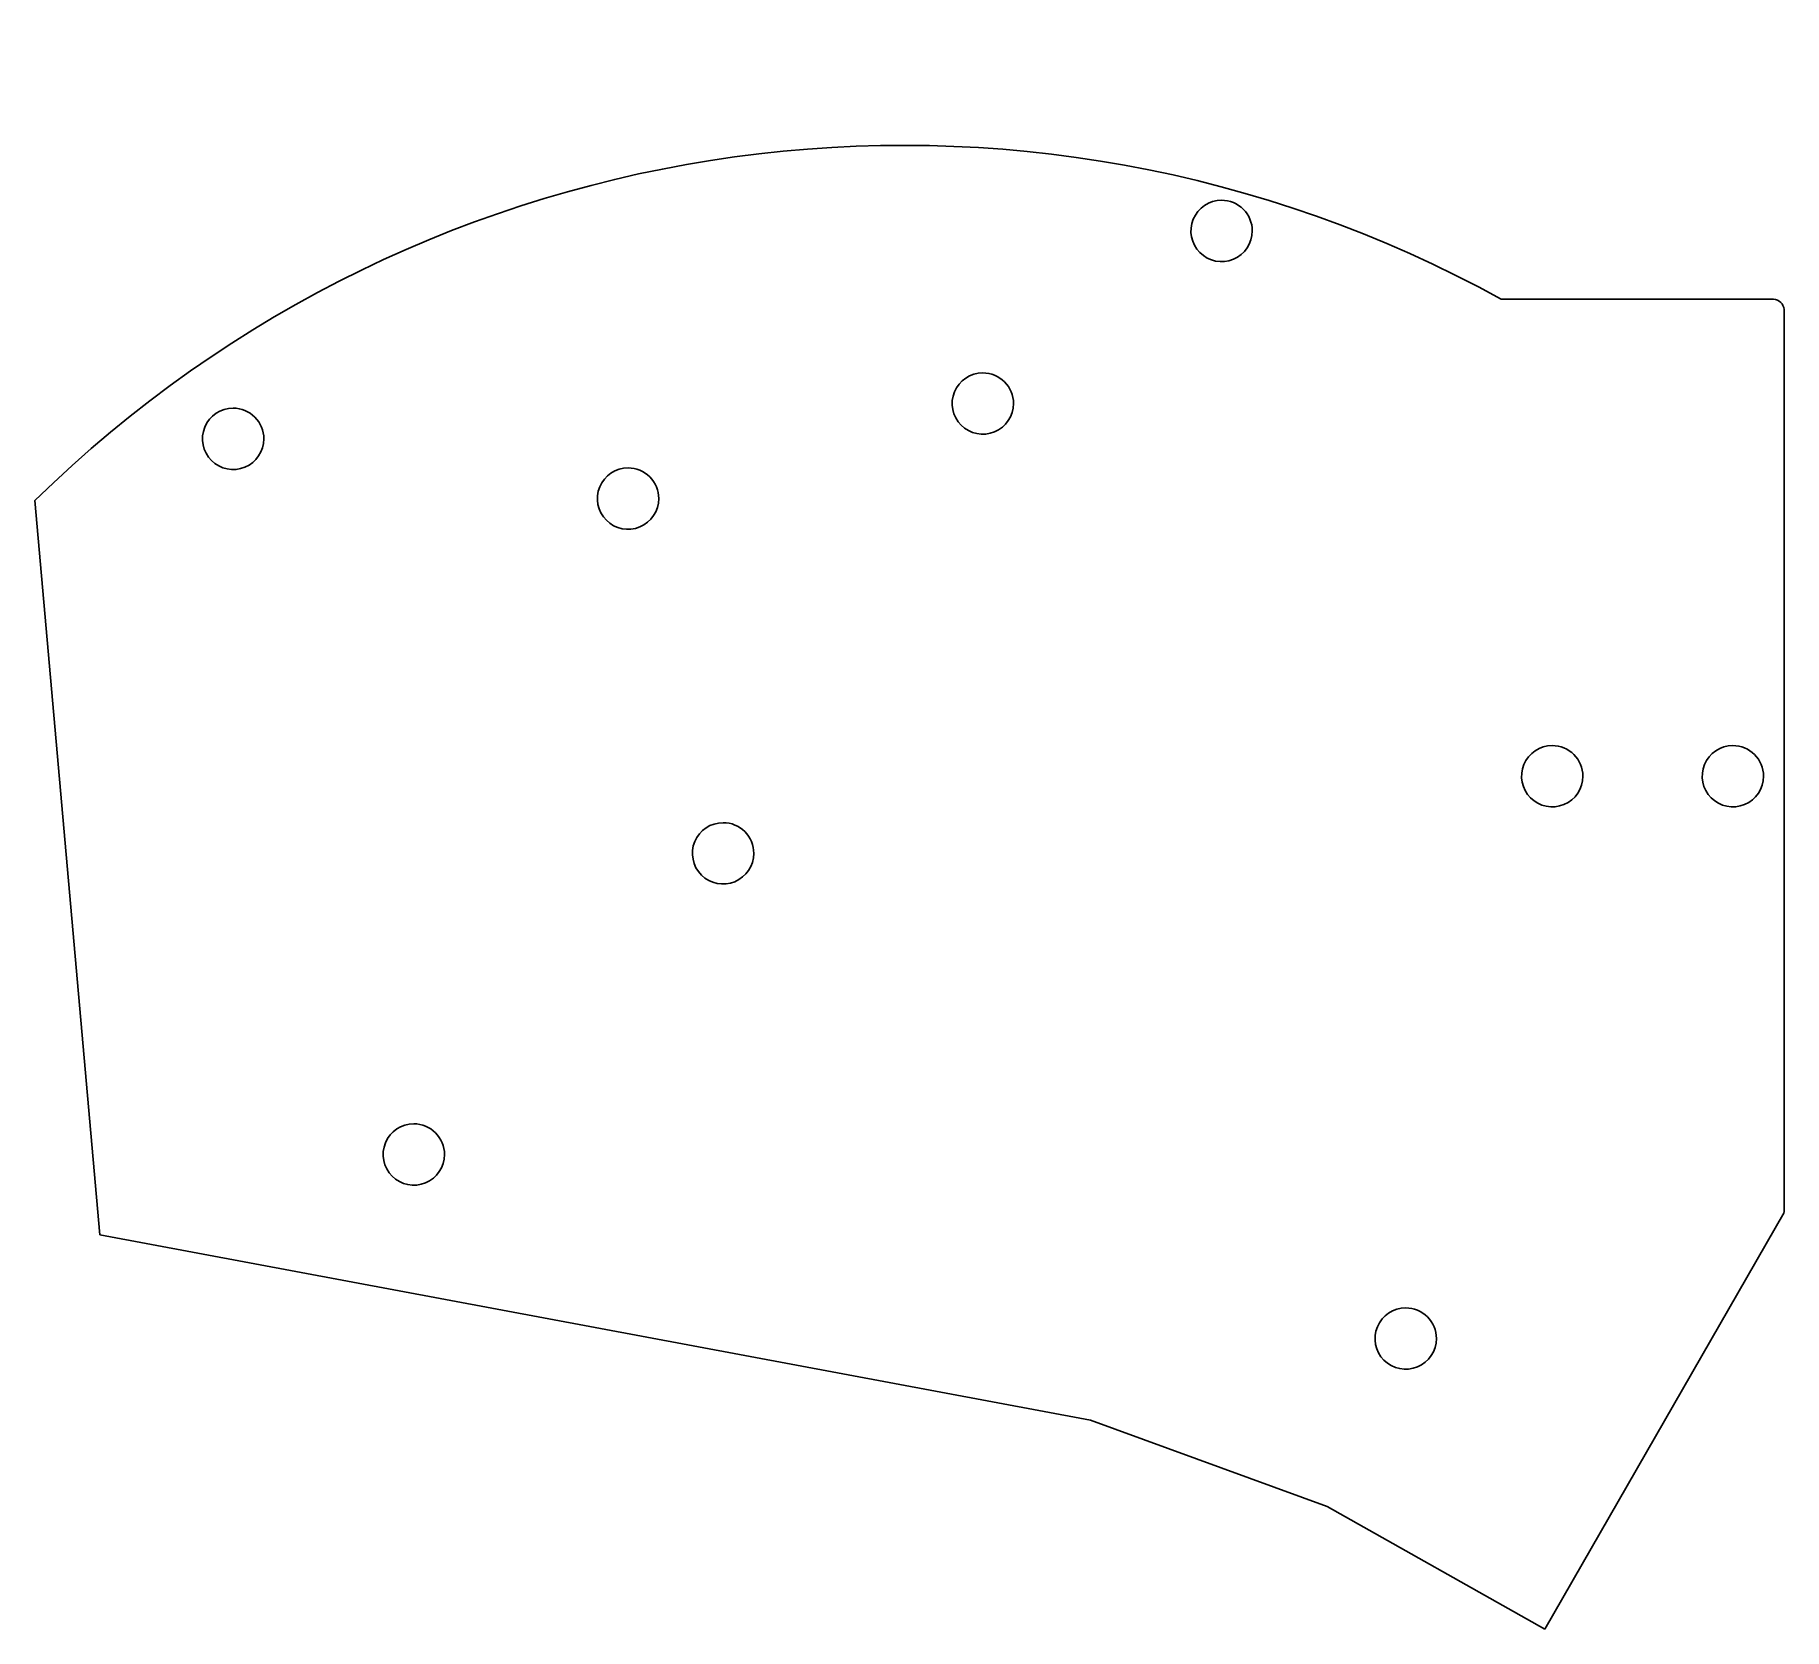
# Model space of a CAD drawing. Extents: x 138 to 266, y -208 to -91.
import ezdxf

# ---------------------------------------------------------------- set-up
doc = ezdxf.new("R2010")
doc.units = 0
doc.layers.add('layout', color=7, linetype='CONTINUOUS')

msp = doc.modelspace()

# ---------------------------------------------------------------- linework, layer by layer
at = {"layer": 'layout', "color": 7}
for points in [[(225.160152, -103.208947)], [(207.645132, -115.871171)], [(152.660103, -118.458957)], [(181.62233, -122.84396)], [(249.410168, -143.208974)], [(262.660177, -143.208974)], [(188.595135, -148.86677)], [(165.910112, -170.958993)], [(238.660161, -184.459002)]]:
    msp.add_lwpolyline(points, close=True, dxfattribs=at)
at = {"layer": 'layout', "color": 2}
for points in [[(265.649359, -110.458952), (245.660165, -110.458952)], [(266.410179, -113.229864), (266.410179, -111.224262)], [(266.410179, -112.701153), (266.410179, -151.95898)], [(138.124353, -125.240912), (142.875706, -179.106688)], [(266.410179, -177.441767), (266.410179, -151.268999)], [(248.870168, -208.019018), (266.410179, -177.458997)], [(142.875706, -179.106688), (215.540145, -192.699007)], [(215.540145, -192.699007), (232.900157, -199.029011)], [(232.900157, -199.029011), (248.870168, -208.019018)]]:
    msp.add_lwpolyline(points, dxfattribs=at)
for points in [[(245.660165, -110.458952), (210.486553, -91.082865), (166.765255, -97.09283), (138.124353, -125.240912)], [(266.410189, -111.224262), (266.377388, -110.817643), (266.055779, -110.49414), (265.649359, -110.458952)]]:
    msp.add_open_spline(points, degree=3, dxfattribs=at)
at = {"layer": 'layout', "color": 7}
for points in [[(225.160152, -103.208947), (224.250111, -103.208947), (223.429679, -103.757142), (223.081421, -104.59791)], [(226.751143, -103.867957), (226.329186, -103.446), (225.756889, -103.208947), (225.160152, -103.208947)], [(227.410153, -105.458948), (227.410153, -104.862211), (227.1731, -104.289914), (226.751143, -103.867957)], [(223.081421, -104.59791), (222.733164, -105.438678), (222.925664, -106.406444), (223.56916, -107.04994)], [(226.02119, -107.537679), (226.861958, -107.189421), (227.410153, -106.368989), (227.410153, -105.458948)], [(223.56916, -107.04994), (224.212656, -107.693436), (225.180422, -107.885936), (226.02119, -107.537679)], [(207.645132, -115.871171), (206.735091, -115.871171), (205.914659, -116.419367), (205.566401, -117.260135)], [(209.236123, -116.530182), (208.814166, -116.108225), (208.241869, -115.871171), (207.645132, -115.871171)], [(209.895133, -118.121173), (209.895133, -117.524436), (209.65808, -116.952139), (209.236123, -116.530182)], [(205.566401, -117.260135), (205.218144, -118.100903), (205.410645, -119.068668), (206.05414, -119.712164)], [(152.660103, -118.458957), (151.750062, -118.458957), (150.92963, -119.007153), (150.581372, -119.84792)], [(154.251094, -119.117967), (153.829137, -118.69601), (153.25684, -118.458957), (152.660103, -118.458957)], [(154.910104, -120.708959), (154.910104, -120.112221), (154.673051, -119.539925), (154.251094, -119.117967)], [(208.50617, -120.199903), (209.346938, -119.851646), (209.895133, -119.031214), (209.895133, -118.121173)], [(150.581372, -119.84792), (150.233115, -120.688688), (150.425616, -121.656454), (151.069111, -122.29995)], [(206.05414, -119.712164), (206.697636, -120.35566), (207.665402, -120.548161), (208.50617, -120.199903)], [(153.521141, -122.787689), (154.361909, -122.439432), (154.910104, -121.618999), (154.910104, -120.708959)], [(151.069111, -122.29995), (151.712607, -122.943446), (152.680373, -123.135947), (153.521141, -122.787689)], [(181.62233, -122.84396), (180.71229, -122.84396), (179.891857, -123.392155), (179.5436, -124.232923)], [(183.213322, -123.50297), (182.791364, -123.081013), (182.219068, -122.84396), (181.62233, -122.84396)], [(179.5436, -124.232923), (179.195342, -125.073691), (179.387843, -126.041457), (180.031339, -126.684953)], [(183.872332, -125.093962), (183.872332, -124.497224), (183.635279, -123.924928), (183.213322, -123.50297)], [(182.483369, -127.172692), (183.324137, -126.824435), (183.872332, -126.004002), (183.872332, -125.093962)], [(180.031339, -126.684953), (180.674835, -127.328449), (181.642601, -127.52095), (182.483369, -127.172692)], [(249.410168, -143.208974), (248.500127, -143.208974), (247.679695, -143.757169), (247.331438, -144.597937)], [(251.001159, -143.867984), (250.579202, -143.446027), (250.006905, -143.208974), (249.410168, -143.208974)], [(262.660177, -143.208974), (261.750136, -143.208974), (260.929704, -143.757169), (260.581447, -144.597937)], [(264.251168, -143.867984), (263.829211, -143.446027), (263.256914, -143.208974), (262.660177, -143.208974)], [(247.331438, -144.597937), (246.98318, -145.438705), (247.175681, -146.406471), (247.819177, -147.049967)], [(251.660169, -145.458975), (251.660169, -144.862238), (251.423116, -144.289941), (251.001159, -143.867984)], [(260.581447, -144.597937), (260.233189, -145.438705), (260.42569, -146.406471), (261.069186, -147.049967)], [(264.910178, -145.458975), (264.910178, -144.862238), (264.673125, -144.289941), (264.251168, -143.867984)], [(250.271206, -147.537706), (251.111974, -147.189448), (251.660169, -146.369016), (251.660169, -145.458975)], [(263.521215, -147.537706), (264.361983, -147.189448), (264.910178, -146.369016), (264.910178, -145.458975)], [(247.819177, -147.049967), (248.462673, -147.693463), (249.430438, -147.885963), (250.271206, -147.537706)], [(261.069186, -147.049967), (261.712681, -147.693463), (262.680447, -147.885963), (263.521215, -147.537706)], [(188.595135, -148.86677), (187.685094, -148.86677), (186.864662, -149.414965), (186.516405, -150.255733)], [(190.186126, -149.52578), (189.764169, -149.103823), (189.191873, -148.86677), (188.595135, -148.86677)], [(190.845137, -151.116771), (190.845137, -150.520034), (190.608083, -149.947737), (190.186126, -149.52578)], [(186.516405, -150.255733), (186.168147, -151.096501), (186.360648, -152.064267), (187.004144, -152.707763)], [(189.456173, -153.195502), (190.296941, -152.847244), (190.845137, -152.026812), (190.845137, -151.116771)], [(187.004144, -152.707763), (187.64764, -153.351258), (188.615405, -153.543759), (189.456173, -153.195502)], [(165.910112, -170.958993), (165.000071, -170.958993), (164.179639, -171.507188), (163.831381, -172.347956)], [(167.501103, -171.618003), (167.079146, -171.196046), (166.506849, -170.958993), (165.910112, -170.958993)], [(168.160113, -173.208994), (168.160113, -172.612257), (167.92306, -172.03996), (167.501103, -171.618003)], [(163.831381, -172.347956), (163.483124, -173.188724), (163.675624, -174.15649), (164.31912, -174.799985)], [(166.77115, -175.287724), (167.611918, -174.939467), (168.160113, -174.119035), (168.160113, -173.208994)], [(164.31912, -174.799985), (164.962616, -175.443481), (165.930382, -175.635982), (166.77115, -175.287724)], [(238.660161, -184.459002), (237.75012, -184.459002), (236.929688, -185.007197), (236.58143, -185.847965)], [(240.251152, -185.118012), (239.829195, -184.696055), (239.256898, -184.459002), (238.660161, -184.459002)], [(236.58143, -185.847965), (236.233173, -186.688733), (236.425673, -187.656499), (237.069169, -188.299995)], [(240.910162, -186.709003), (240.910162, -186.112266), (240.673109, -185.539969), (240.251152, -185.118012)], [(239.521199, -188.787734), (240.361967, -188.439476), (240.910162, -187.619044), (240.910162, -186.709003)], [(237.069169, -188.299995), (237.712665, -188.94349), (238.680431, -189.135991), (239.521199, -188.787734)]]:
    msp.add_open_spline(points, degree=3, dxfattribs=at)

doc.saveas('drawing.dxf')
